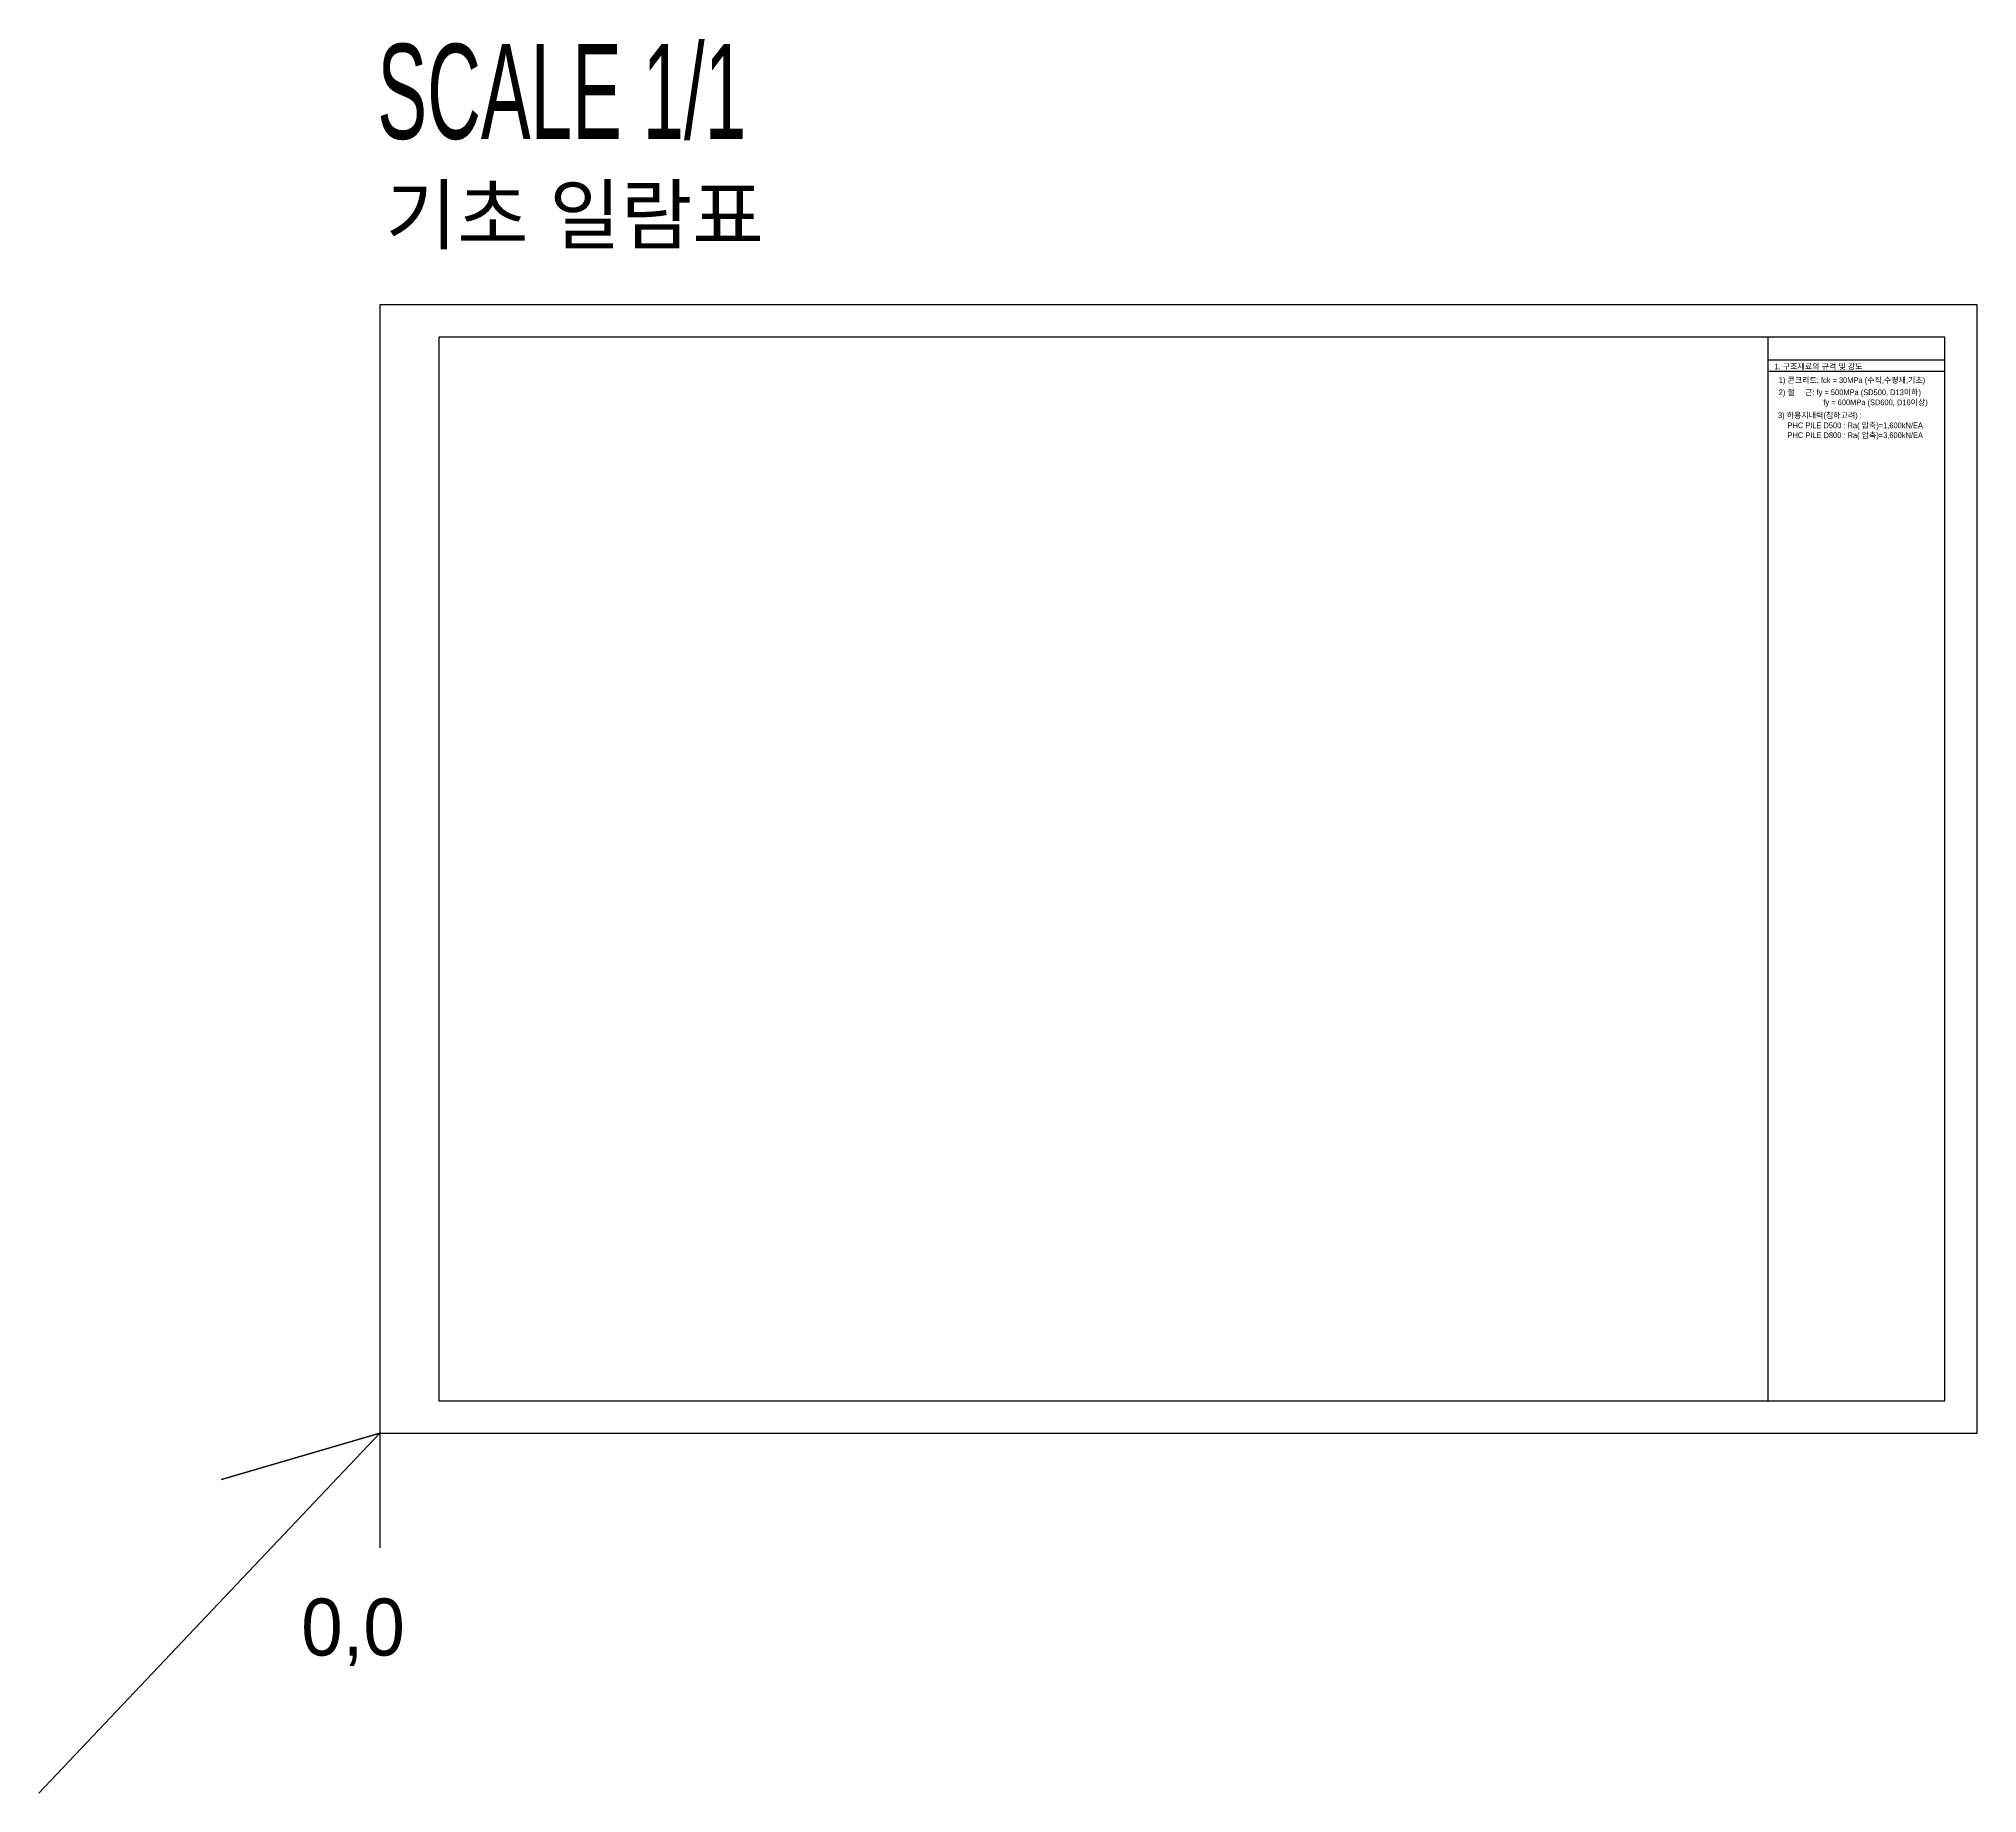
# Model space of a CAD drawing. Header units: millimetres. Extents: x -180 to 841, y -190 to 734.
import ezdxf
from ezdxf.enums import TextEntityAlignment as Align

# ---------------------------------------------------------------- set-up
doc = ezdxf.new("R2010")
doc.units = ezdxf.units.MM
for name, color, linetype in [('A-SYM', 7, 'CONTINUOUS'), ('A-TEXT-NOTE', 7, 'CONTINUOUS'), ('S-TEXT-NOTE', 7, 'CONTINUOUS')]:
    doc.layers.add(name, color=color, linetype=linetype)
doc.layers.add('NOPLOT', color=193, linetype='CONTINUOUS', plot=False)
doc.styles.add('Gtx', font='')
doc.styles.get('Gtx').set_extended_font_data('Dotum')

msp = doc.modelspace()

# ---------------------------------------------------------------- linework, layer by layer
at = {"layer": 'NOPLOT'}
for p, q in [((731, 565), (824, 565)), ((731, 559), (824, 559))]:
    msp.add_line(p, q, dxfattribs=at)
for points in [[(0, 0), (841, 0), (841, 594), (0, 594)], [(31, 17), (824, 17), (824, 577), (31, 577)], [(31, 17), (731, 17), (731, 577), (31, 577)]]:
    msp.add_lwpolyline(points, close=True, dxfattribs=at)
msp.add_lwpolyline([(-179.6, -189.6), (0, 0), (-83.3, -24.5), (0, 0), (0, -60.4)], dxfattribs=at)

# ---------------------------------------------------------------- texts
at = {"layer": 'A-SYM', "color": 2, "style": 'Gtx'}
msp.add_text('기초 일람표', height=30, dxfattribs=at).set_placement((3, 626.3))
at = {"layer": 'A-TEXT-NOTE', "color": 3, "style": 'Gtx', "width": 0.6}
msp.add_text('SCALE 1/1', height=50, dxfattribs=at).set_placement((-1.3, 706.3), align=Align.MIDDLE_LEFT)
at = {"layer": 'NOPLOT', "style": 'Gtx'}
msp.add_text('0,0', height=30, dxfattribs=at).set_placement((-41.4, -117.1))
at = {"layer": 'S-TEXT-NOTE', "style": 'Gtx'}
for s, p in [('1. 구조재료의 규격 및 강도', (734.3, 559.1)), ('1) 콘크리트: fck = 30MPa (수직,수평재,기초)', (736.5, 551.9)), ('2) 철     근: fy = 500MPa (SD500, D13이하) ', (736.5, 545.5)), ('fy = 600MPa (SD600, D16이상)', (760, 540.2)), ('3) 허용지내력(침하고려) :', (736.1, 533.4)), ('PHC PILE D500 : Ra( 압축)=1,600kN/EA', (741.1, 528.1)), ('PHC PILE D800 : Ra( 압축)=3,600kN/EA', (741.1, 522.9))]:
    msp.add_text(s, height=3, dxfattribs=at).set_placement(p, align=Align.BOTTOM_LEFT)

doc.saveas('drawing.dxf')
